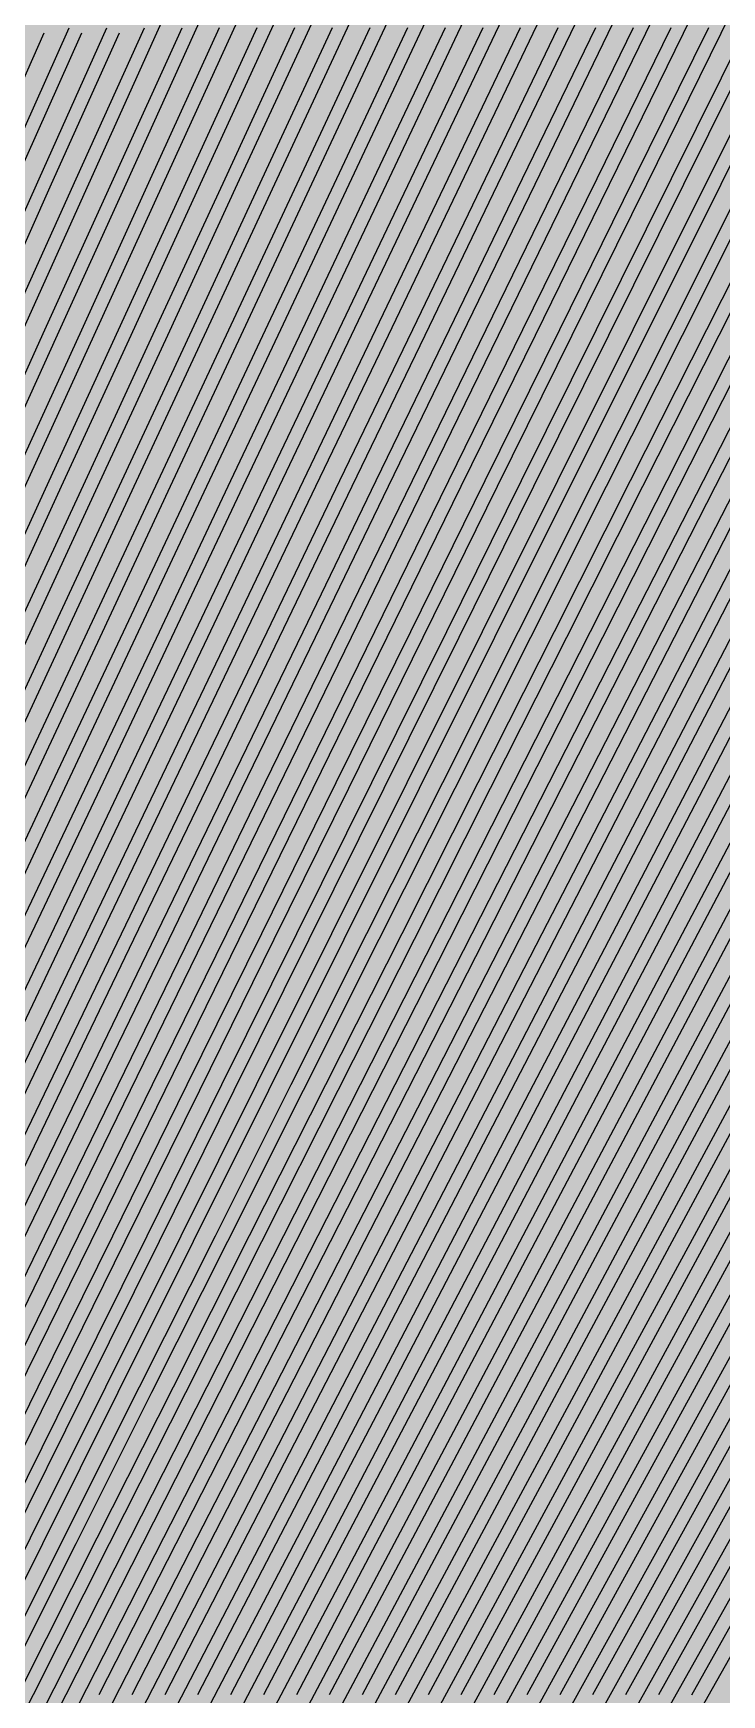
# Model space of a CAD drawing. Header units: metres. Extents: x -7231 to 10969, y -37556 to 1873.
# Drawn here: x 2745 to 2847.5, y -18374.9 to -18127.3 of the extents above; entities that cross this region are included whole.
import ezdxf

# ---------------------------------------------------------------- set-up
doc = ezdxf.new("R2010")
doc.units = ezdxf.units.M
for name, color, linetype in [('Metal1', 4, 'CONTINUOUS'), ('Metal2', 3, 'CONTINUOUS'), ('Polyimide', 7, 'CONTINUOUS')]:
    doc.layers.add(name, color=color, linetype=linetype)

msp = doc.modelspace()

# ---------------------------------------------------------------- hatches: boundary and pattern name
at = {"layer": 'Polyimide'}
msp.add_hatch(color=7, dxfattribs=at).paths.add_polyline_path([(4065.69, -468), (4066.67, -501.99), (4068.51, -535.99), (4071.41, -569.99), (4075.54, -603.99), (4081.04, -637.99), (4088.01, -671.99), (4096.52, -705.98), (4106.62, -739.98), (4118.33, -773.98), (4131.63, -807.98), (4146.49, -841.98), (4162.87, -875.98), (4180.68, -909.97), (4199.83, -943.97), (4220.22, -977.97), (4241.73, -1011.97), (4264.21, -1045.97), (4287.52, -1079.96), (4311.51, -1113.96), (4336.01, -1147.96), (4360.86, -1181.96), (4385.88, -1215.96), (4410.89, -1249.96), (4435.74, -1283.95), (4460.24, -1317.95), (4484.23, -1351.95), (4507.54, -1385.95), (4530.02, -1419.95), (4551.53, -1453.94), (4571.92, -1487.94), (4591.07, -1521.94), (4608.88, -1555.94), (4625.26, -1589.94), (4640.12, -1623.94), (4653.42, -1657.93), (4665.13, -1691.93), (4675.23, -1725.93), (4683.74, -1759.93), (4690.71, -1793.93), (4696.21, -1827.93), (4700.34, -1861.92), (4703.24, -1895.92), (4705.08, -1929.92), (4706.06, -1963.92), (4706.44, -1997.92), (4706.5, -2031.91), (4706.5, -4793.02), (4709.95, -4838.39), (4720.22, -4882.71), (4737.08, -4924.98), (4760.13, -4964.2), (4788.85, -4999.49), (4822.58, -5030.03), (4860.53, -5055.12), (4901.85, -5074.18), (4901.85, -5074.18), (4970.68, -5105.23), (5034.7, -5145.26), (5092.76, -5193.54), (5143.8, -5249.19), (5186.89, -5311.2), (5221.24, -5378.44), (5246.23, -5449.69), (5261.41, -5523.66), (5266.5, -5599), (5261.41, -5674.34), (5246.23, -5748.31), (5221.24, -5819.56), (5186.89, -5886.8), (5143.8, -5948.81), (5092.76, -6004.46), (5034.7, -6052.74), (4970.68, -6092.77), (4901.85, -6123.82), (4860.53, -6142.88), (4822.58, -6167.97), (4788.85, -6198.51), (4760.13, -6233.8), (4737.08, -6273.02), (4720.22, -6315.29), (4709.95, -6359.61), (4706.5, -6404.98), (4706.5, -9221.52), (4709.95, -9266.88), (4720.22, -9311.21), (4737.08, -9353.47), (4760.13, -9392.7), (4788.85, -9427.98), (4822.58, -9458.52), (4860.53, -9483.61), (4901.85, -9502.67), (4970.68, -9533.72), (5034.7, -9573.75), (5092.76, -9622.03), (5143.8, -9677.68), (5186.89, -9739.69), (5221.24, -9806.94), (5246.23, -9878.19), (5261.41, -9952.16), (5266.5, -10027.49), (5261.41, -10102.83), (5246.23, -10176.8), (5221.24, -10248.05), (5186.89, -10315.3), (5143.8, -10377.31), (5092.76, -10432.96), (5034.7, -10481.24), (4970.68, -10521.27), (4901.85, -10552.32), (4860.53, -10571.38), (4822.58, -10596.46), (4788.85, -10627), (4760.13, -10662.29), (4737.08, -10701.52), (4720.22, -10743.78), (4709.95, -10788.1), (4706.5, -10833.47), (4706.5, -13650.01), (4709.95, -13695.38), (4720.22, -13739.7), (4737.08, -13781.96), (4760.13, -13821.19), (4788.85, -13856.48), (4822.58, -13887.02), (4860.53, -13912.11), (4901.85, -13931.17), (4970.68, -13962.22), (5034.7, -14002.25), (5092.76, -14050.53), (5143.8, -14106.18), (5186.89, -14168.19), (5221.24, -14235.43), (5246.23, -14306.68), (5261.41, -14380.65), (5266.5, -14455.99), (5261.41, -14531.33), (5246.23, -14605.29), (5221.24, -14676.55), (5186.89, -14743.79), (5143.8, -14805.8), (5092.76, -14861.45), (5034.7, -14909.73), (4970.68, -14949.76), (4901.85, -14980.81), (4860.53, -14999.87), (4822.58, -15024.96), (4788.85, -15055.5), (4760.13, -15090.79), (4737.08, -15130.01), (4720.22, -15172.27), (4709.95, -15216.6), (4706.5, -15261.97), (4706.5, -15455.99), (4720.95, -15750.04), (4764.14, -16041.26), (4835.68, -16326.84), (4934.86, -16604.04), (5060.74, -16870.18), (5212.09, -17122.7), (5387.47, -17359.17), (5585.18, -17577.31), (5803.32, -17775.02), (6039.79, -17950.4), (6292.31, -18101.75), (6558.45, -18227.63), (6835.65, -18326.81), (7121.23, -18398.34), (7412.45, -18441.54), (7706.5, -18455.99), (9969.01, -18455.99), (10047.42, -18459.84), (10125.08, -18471.36), (10201.23, -18490.44), (10275.15, -18516.89), (10346.12, -18550.45), (10413.46, -18590.81), (10476.52, -18637.58), (10534.69, -18690.3), (10587.41, -18748.47), (10634.18, -18811.53), (10674.54, -18878.87), (10708.11, -18949.84), (10734.56, -19023.76), (10753.63, -19099.92), (10765.15, -19177.58), (10769.01, -19255.99), (10769.01, -20895.8), (10730.24, -20951.41), (10694.6, -21009.08), (10662.21, -21068.63), (10633.17, -21129.89), (10607.55, -21192.66), (10585.45, -21256.74), (10566.93, -21321.96), (10552.05, -21388.09), (10540.84, -21454.95), (10533.35, -21522.33), (10529.6, -21590.02), (10529.6, -21657.81), (10533.35, -21725.5), (10540.84, -21792.87), (10552.05, -21859.73), (10566.93, -21925.87), (10585.45, -21991.08), (10607.55, -22055.17), (10633.17, -22117.94), (10662.21, -22179.19), (10694.6, -22238.74), (10730.24, -22296.41), (10769.01, -22352.03), (10769.01, -32454.24), (10728.74, -32510.49), (10691.72, -32568.92), (10658.05, -32629.35), (10627.85, -32691.58), (10601.2, -32755.42), (10578.21, -32820.67), (10558.93, -32887.1), (10543.44, -32954.52), (10531.77, -33022.71), (10523.97, -33091.44), (10520.07, -33160.51), (10520.07, -33229.69), (10523.97, -33298.75), (10531.77, -33367.49), (10543.44, -33435.67), (10558.93, -33503.09), (10578.21, -33569.53), (10601.2, -33634.77), (10627.85, -33698.61), (10658.05, -33760.85), (10691.72, -33821.28), (10728.74, -33879.71), (10769.01, -33935.96), (10769.01, -36556), (10765.15, -36634.41), (10753.63, -36712.07), (10734.56, -36788.23), (10708.11, -36862.15), (10674.54, -36933.12), (10634.18, -37000.46), (10587.41, -37063.51), (10534.69, -37121.69), (10476.52, -37174.41), (10413.46, -37221.18), (10346.12, -37261.54), (10275.15, -37295.1), (10201.23, -37321.55), (10125.08, -37340.63), (10047.42, -37352.15), (9969.01, -37356), (-6231.01, -37356), (-6309.42, -37352.15), (-6387.08, -37340.63), (-6463.23, -37321.55), (-6537.15, -37295.1), (-6608.12, -37261.54), (-6675.46, -37221.18), (-6738.52, -37174.41), (-6796.69, -37121.69), (-6849.41, -37063.51), (-6896.18, -37000.46), (-6936.54, -36933.12), (-6970.11, -36862.15), (-6996.56, -36788.23), (-7015.63, -36712.07), (-7027.15, -36634.41), (-7031.01, -36556), (-7031.01, -33936), (-6990.74, -33879.75), (-6953.7, -33821.31), (-6920.03, -33760.88), (-6889.82, -33698.64), (-6863.18, -33634.8), (-6840.18, -33569.55), (-6820.9, -33503.11), (-6805.4, -33435.69), (-6793.74, -33367.49), (-6785.94, -33298.75), (-6782.03, -33229.68), (-6782.03, -33160.5), (-6785.94, -33091.43), (-6793.74, -33022.69), (-6805.4, -32954.5), (-6820.9, -32887.07), (-6840.18, -32820.63), (-6863.18, -32755.39), (-6889.82, -32691.54), (-6920.03, -32629.3), (-6953.7, -32568.87), (-6990.74, -32510.43), (-7031.01, -32454.18), (-7031.01, -22364.83), (-6990.74, -22308.58), (-6953.7, -22250.14), (-6920.03, -22189.71), (-6889.82, -22127.47), (-6863.18, -22063.62), (-6840.18, -21998.38), (-6820.9, -21931.94), (-6805.4, -21864.51), (-6793.74, -21796.32), (-6785.94, -21727.58), (-6782.03, -21658.51), (-6782.03, -21589.33), (-6785.94, -21520.26), (-6793.74, -21451.52), (-6805.4, -21383.32), (-6820.9, -21315.9), (-6840.18, -21249.46), (-6863.18, -21184.21), (-6889.82, -21120.37), (-6920.03, -21058.13), (-6953.7, -20997.7), (-6990.74, -20939.26), (-7031.01, -20883.01), (-7031.01, -19255.99), (-7027.15, -19177.58), (-7015.63, -19099.92), (-6996.56, -19023.76), (-6970.11, -18949.84), (-6936.54, -18878.87), (-6896.18, -18811.53), (-6849.41, -18748.47), (-6796.69, -18690.3), (-6738.52, -18637.58), (-6675.46, -18590.81), (-6608.12, -18550.45), (-6537.15, -18516.89), (-6463.23, -18490.44), (-6387.08, -18471.36), (-6309.42, -18459.84), (-6231.01, -18455.99), (-3968.5, -18455.99), (-3674.45, -18441.54), (-3383.23, -18398.34), (-3097.65, -18326.81), (-2820.45, -18227.63), (-2554.31, -18101.75), (-2301.79, -17950.4), (-2065.32, -17775.02), (-1847.18, -17577.31), (-1649.47, -17359.17), (-1474.09, -17122.7), (-1322.74, -16870.18), (-1196.86, -16604.04), (-1097.68, -16326.84), (-1026.14, -16041.26), (-982.95, -15750.04), (-968.5, -15455.99), (-968.5, -15261.97), (-971.95, -15216.6), (-982.22, -15172.27), (-999.08, -15130.01), (-1022.13, -15090.79), (-1050.85, -15055.5), (-1084.58, -15024.96), (-1122.53, -14999.87), (-1163.85, -14980.81), (-1232.68, -14949.76), (-1296.7, -14909.73), (-1354.76, -14861.45), (-1405.8, -14805.8), (-1448.89, -14743.79), (-1483.24, -14676.55), (-1508.23, -14605.29), (-1523.41, -14531.33), (-1528.5, -14455.99), (-1523.41, -14380.65), (-1508.23, -14306.68), (-1483.24, -14235.43), (-1448.89, -14168.19), (-1405.8, -14106.18), (-1354.76, -14050.53), (-1296.7, -14002.25), (-1232.68, -13962.22), (-1163.85, -13931.17), (-1122.53, -13912.11), (-1084.58, -13887.02), (-1050.85, -13856.48), (-1022.13, -13821.19), (-999.08, -13781.96), (-982.22, -13739.7), (-971.95, -13695.38), (-968.5, -13650.01), (-968.5, -12309.64), (-971.95, -12264.27), (-982.22, -12219.94), (-999.08, -12177.68), (-1022.13, -12138.46), (-1050.85, -12103.17), (-1084.58, -12072.63), (-1122.53, -12047.54), (-1163.85, -12028.48), (-1232.68, -11997.43), (-1296.7, -11957.4), (-1354.76, -11909.12), (-1405.8, -11853.47), (-1448.89, -11791.46), (-1483.24, -11724.22), (-1508.23, -11652.96), (-1523.41, -11579), (-1528.5, -11503.66), (-1523.41, -11428.32), (-1508.23, -11354.35), (-1483.24, -11283.1), (-1448.89, -11215.86), (-1405.8, -11153.85), (-1354.76, -11098.2), (-1296.7, -11049.92), (-1232.68, -11009.89), (-1163.85, -10978.84), (-1122.53, -10959.78), (-1084.58, -10934.69), (-1050.85, -10904.15), (-1022.13, -10868.86), (-999.08, -10829.63), (-982.22, -10787.37), (-971.95, -10743.05), (-968.5, -10697.68), (-968.5, -9357.31), (-971.95, -9311.94), (-982.22, -9267.62), (-999.08, -9225.35), (-1022.13, -9186.13), (-1050.85, -9150.84), (-1084.58, -9120.3), (-1122.53, -9095.21), (-1163.85, -9076.15), (-1163.85, -9076.15), (-1232.68, -9045.1), (-1296.7, -9005.07), (-1354.76, -8956.79), (-1405.8, -8901.14), (-1448.89, -8839.13), (-1483.24, -8771.89), (-1508.23, -8700.64), (-1523.41, -8626.67), (-1528.5, -8551.33), (-1523.41, -8475.99), (-1508.23, -8402.02), (-1483.24, -8330.77), (-1448.89, -8263.53), (-1405.8, -8201.52), (-1354.76, -8145.87), (-1296.7, -8097.59), (-1232.68, -8057.56), (-1163.85, -8026.51), (-1163.85, -8026.51), (-1122.53, -8007.45), (-1084.58, -7982.36), (-1050.85, -7951.82), (-1022.13, -7916.53), (-999.08, -7877.31), (-982.22, -7835.04), (-971.95, -7790.72), (-968.5, -7745.35), (-968.5, -6404.98), (-971.95, -6359.61), (-982.22, -6315.29), (-999.08, -6273.02), (-1022.13, -6233.8), (-1050.85, -6198.51), (-1084.58, -6167.97), (-1122.53, -6142.88), (-1163.85, -6123.82), (-1163.85, -6123.82), (-1232.68, -6092.77), (-1296.7, -6052.74), (-1354.76, -6004.46), (-1405.8, -5948.81), (-1448.89, -5886.8), (-1483.24, -5819.56), (-1508.23, -5748.31), (-1523.41, -5674.34), (-1528.5, -5599), (-1523.41, -5523.66), (-1508.23, -5449.69), (-1483.24, -5378.44), (-1448.89, -5311.2), (-1405.8, -5249.19), (-1354.76, -5193.54), (-1296.7, -5145.26), (-1232.68, -5105.23), (-1163.85, -5074.18), (-1163.85, -5074.18), (-1122.53, -5055.12), (-1084.58, -5030.03), (-1050.85, -4999.49), (-1022.13, -4964.2), (-999.08, -4924.98), (-982.22, -4882.71), (-971.95, -4838.39), (-968.5, -4793.02), (-968.5, -2031.91), (-968.44, -1997.92), (-968.06, -1963.92), (-967.05, -1929.92), (-965.18, -1895.92), (-962.22, -1861.92), (-958.01, -1827.93), (-952.41, -1793.93), (-945.31, -1759.93), (-936.64, -1725.93), (-926.35, -1691.93), (-914.43, -1657.93), (-900.88, -1623.94), (-885.74, -1589.94), (-869.05, -1555.94), (-850.91, -1521.94), (-831.4, -1487.94), (-810.63, -1453.94), (-788.72, -1419.95), (-765.82, -1385.95), (-742.07, -1351.95), (-717.63, -1317.95), (-692.67, -1283.95), (-667.36, -1249.96), (-641.88, -1215.96), (-616.39, -1181.96), (-591.08, -1147.96), (-566.12, -1113.96), (-541.68, -1079.96), (-517.93, -1045.97), (-495.03, -1011.97), (-473.12, -977.97), (-452.35, -943.97), (-432.84, -909.97), (-414.7, -875.98), (-398.01, -841.98), (-382.87, -807.98), (-369.32, -773.98), (-357.4, -739.98), (-347.11, -705.98), (-338.44, -671.99), (-331.34, -637.99), (-325.74, -603.99), (-321.53, -569.99), (-318.57, -535.99), (-316.7, -501.99), (-315.69, -468), (-315.31, -434), (-315.25, -400), (-315.25, 401), (-315.25, 451), (-315.25, 1644), (-270.25, 1644), (-270.03, 1637.13), (-269.35, 1630.29), (-268.23, 1623.52), (-266.67, 1616.82), (-264.68, 1610.25), (-262.26, 1603.82), (-259.42, 1597.56), (-256.18, 1591.5), (-252.55, 1585.67), (-248.55, 1580.08), (-244.19, 1574.77), (-239.5, 1569.75), (-234.48, 1565.06), (-229.17, 1560.7), (-223.58, 1556.7), (-217.75, 1553.07), (-211.69, 1549.83), (-205.43, 1546.99), (-199, 1544.57), (-192.43, 1542.58), (-185.73, 1541.02), (-178.96, 1539.9), (-172.12, 1539.22), (-165.25, 1539), (-158.38, 1539.22), (-151.54, 1539.9), (-144.77, 1541.02), (-138.07, 1542.58), (-131.5, 1544.57), (-125.07, 1546.99), (-118.81, 1549.83), (-112.75, 1553.07), (-106.92, 1556.7), (-101.33, 1560.7), (-96.02, 1565.06), (-91, 1569.75), (-86.31, 1574.77), (-81.95, 1580.08), (-77.95, 1585.67), (-74.32, 1591.5), (-71.08, 1597.56), (-68.24, 1603.82), (-65.82, 1610.25), (-63.83, 1616.82), (-62.27, 1623.52), (-61.15, 1630.29), (-60.47, 1637.13), (-60.25, 1644), (1853, 1644), (1853, 1573), (3815.25, 1573), (3815.46, 1579.54), (3816.11, 1586.05), (3817.17, 1592.51), (3818.66, 1598.88), (3820.56, 1605.14), (3822.86, 1611.27), (3825.56, 1617.23), (3828.65, 1623), (3832.1, 1628.56), (3835.91, 1633.88), (3840.07, 1638.93), (3844.54, 1643.71), (3849.32, 1648.18), (3854.37, 1652.34), (3859.69, 1656.15), (3865.25, 1659.6), (3871.02, 1662.69), (3876.98, 1665.39), (3883.11, 1667.69), (3889.37, 1669.59), (3895.74, 1671.08), (3902.2, 1672.14), (3908.71, 1672.79), (3915.25, 1673), (3921.79, 1672.79), (3928.3, 1672.14), (3934.76, 1671.08), (3941.13, 1669.59), (3947.39, 1667.69), (3953.52, 1665.39), (3959.48, 1662.69), (3965.25, 1659.6), (3970.81, 1656.15), (3976.13, 1652.34), (3981.18, 1648.18), (3985.96, 1643.71), (3990.43, 1638.93), (3994.59, 1633.88), (3998.4, 1628.56), (4001.85, 1623), (4004.94, 1617.23), (4007.64, 1611.27), (4009.94, 1605.14), (4011.84, 1598.88), (4013.33, 1592.51), (4014.39, 1586.05), (4015.04, 1579.54), (4015.25, 1573), (4065.25, 1573), (4065.25, 451), (4065.25, 401), (4065.25, -400), (4065.31, -434), (4065.69, -468)])

# ---------------------------------------------------------------- linework, layer by layer
at = {"layer": 'Metal1'}
for points in [[(2779.16, -18104.84), (2768.96, -18127.34), (2758.76, -18149.84), (2748.55, -18172.34), (2738.35, -18194.84), (2728.15, -18217.35), (2717.95, -18239.85), (2707.75, -18262.35), (2697.54, -18284.85), (2687.34, -18307.35), (2677.14, -18329.85), (2666.94, -18352.35), (2656.73, -18374.85), (2646.53, -18397.35), (2636.33, -18419.85), (2626.13, -18442.35), (2615.92, -18464.85), (2605.72, -18487.35), (2595.52, -18509.85), (2585.32, -18532.35), (2575.12, -18554.86), (2564.91, -18577.36), (2554.71, -18599.86), (2544.51, -18622.36)], [(2790.49, -18104.85), (2780.16, -18127.35), (2769.83, -18149.85), (2759.5, -18172.35), (2749.17, -18194.85), (2738.84, -18217.35), (2728.51, -18239.85), (2718.18, -18262.35), (2707.85, -18284.85), (2697.53, -18307.35), (2687.2, -18329.85), (2676.87, -18352.35), (2666.54, -18374.85), (2656.21, -18397.36)], [(2801.82, -18104.85), (2791.36, -18127.35), (2780.91, -18149.85), (2770.45, -18172.35), (2759.99, -18194.85), (2749.54, -18217.35), (2739.08, -18239.85), (2728.62, -18262.36), (2718.17, -18284.86), (2707.71, -18307.36), (2697.25, -18329.86), (2686.8, -18352.36), (2676.34, -18374.86), (2665.88, -18397.36)], [(2813.15, -18104.85), (2802.56, -18127.36), (2791.98, -18149.86), (2781.4, -18172.36), (2770.81, -18194.86), (2760.23, -18217.36), (2749.64, -18239.86), (2739.06, -18262.36), (2728.48, -18284.86), (2717.89, -18307.36), (2707.31, -18329.86), (2696.73, -18352.36), (2686.14, -18374.86), (2675.56, -18397.36)], [(2824.48, -18104.86), (2813.76, -18127.36), (2803.05, -18149.86), (2792.34, -18172.36), (2781.63, -18194.86), (2770.92, -18217.36), (2760.21, -18239.86), (2749.5, -18262.36), (2738.79, -18284.86), (2728.08, -18307.36), (2717.37, -18329.87), (2706.66, -18352.37), (2695.94, -18374.87), (2685.23, -18397.37)], [(2835.8, -18104.86), (2824.97, -18127.36), (2814.13, -18149.86), (2803.29, -18172.36), (2792.45, -18194.87), (2781.61, -18217.37), (2770.78, -18239.87), (2759.94, -18262.37), (2749.1, -18284.87), (2738.26, -18307.37), (2727.42, -18329.87), (2716.59, -18352.37), (2705.75, -18374.87), (2694.91, -18397.37)], [(2847.13, -18104.87), (2836.17, -18127.37), (2825.2, -18149.87), (2814.24, -18172.37), (2803.27, -18194.87), (2792.31, -18217.37), (2781.34, -18239.87), (2770.38, -18262.37), (2759.41, -18284.87), (2748.45, -18307.37), (2737.48, -18329.87), (2726.52, -18352.37), (2715.55, -18374.88), (2704.59, -18397.38)], [(2858.46, -18104.87), (2847.37, -18127.37), (2836.28, -18149.87), (2825.18, -18172.37), (2814.09, -18194.87), (2803, -18217.37), (2791.91, -18239.88), (2780.81, -18262.38), (2769.72, -18284.88), (2758.63, -18307.38), (2747.54, -18329.88), (2736.45, -18352.38), (2725.35, -18374.88), (2714.26, -18397.38)], [(2869.79, -18104.88), (2858.57, -18127.38), (2847.35, -18149.88), (2836.13, -18172.38), (2824.91, -18194.88), (2813.69, -18217.38), (2802.47, -18239.88), (2791.25, -18262.38), (2780.03, -18284.88), (2768.81, -18307.38), (2757.59, -18329.88), (2746.37, -18352.38), (2735.16, -18374.88), (2723.94, -18397.38)], [(2881.12, -18104.88), (2869.77, -18127.38), (2858.42, -18149.88), (2847.08, -18172.38), (2835.73, -18194.88), (2824.38, -18217.38), (2813.04, -18239.88), (2801.69, -18262.38), (2790.34, -18284.88), (2779, -18307.39), (2767.65, -18329.89), (2756.3, -18352.39), (2744.96, -18374.89), (2733.61, -18397.39)], [(2892.44, -18104.88), (2880.97, -18127.38), (2869.5, -18149.88), (2858.02, -18172.39), (2846.55, -18194.89), (2835.08, -18217.39), (2823.6, -18239.89), (2812.13, -18262.39), (2800.66, -18284.89), (2789.18, -18307.39), (2777.71, -18329.89), (2766.23, -18352.39), (2754.76, -18374.89)], [(2903.77, -18104.89), (2892.17, -18127.39), (2880.57, -18149.89), (2868.97, -18172.39), (2857.37, -18194.89), (2845.77, -18217.39), (2834.17, -18239.89), (2822.57, -18262.39), (2810.97, -18284.89), (2799.37, -18307.39), (2787.76, -18329.89), (2776.16, -18352.39), (2764.56, -18374.9)], [(2915.1, -18104.89), (2903.37, -18127.39), (2891.64, -18149.89), (2879.92, -18172.39), (2868.19, -18194.89), (2856.46, -18217.39), (2844.73, -18239.9), (2833.01, -18262.4), (2821.28, -18284.9), (2809.55, -18307.4), (2797.82, -18329.9), (2786.09, -18352.4), (2774.37, -18374.9)], [(2926.43, -18104.9), (2914.57, -18127.4), (2902.72, -18149.9), (2890.86, -18172.4), (2879.01, -18194.9), (2867.15, -18217.4), (2855.3, -18239.9), (2843.44, -18262.4), (2831.59, -18284.9), (2819.73, -18307.4), (2807.88, -18329.9), (2796.02, -18352.4), (2784.17, -18374.9)], [(2937.76, -18104.9), (2925.77, -18127.4), (2913.79, -18149.9), (2901.81, -18172.4), (2889.83, -18194.9), (2877.85, -18217.4), (2865.86, -18239.9), (2853.88, -18262.4), (2841.9, -18284.9), (2829.92, -18307.41), (2817.94, -18329.91), (2805.95, -18352.41), (2793.97, -18374.91)], [(2949.09, -18104.9), (2936.98, -18127.4), (2924.87, -18149.9), (2912.76, -18172.4), (2900.65, -18194.91), (2888.54, -18217.41), (2876.43, -18239.91), (2864.32, -18262.41), (2852.21, -18284.91), (2840.1, -18307.41), (2827.99, -18329.91), (2815.88, -18352.41), (2803.77, -18374.91)], [(2960.41, -18104.91), (2948.18, -18127.41), (2935.94, -18149.91), (2923.7, -18172.41), (2911.47, -18194.91), (2899.23, -18217.41), (2886.99, -18239.91), (2874.76, -18262.41), (2862.52, -18284.91), (2850.29, -18307.41), (2838.05, -18329.91), (2825.81, -18352.41), (2813.58, -18374.91)], [(2971.74, -18104.91), (2959.38, -18127.41), (2947.01, -18149.91), (2934.65, -18172.41), (2922.29, -18194.91), (2909.92, -18217.41), (2897.56, -18239.91), (2885.2, -18262.42), (2872.83, -18284.92), (2860.47, -18307.42), (2848.11, -18329.92), (2835.74, -18352.42), (2823.38, -18374.92)], [(2983.07, -18104.91), (2970.58, -18127.42), (2958.09, -18149.92), (2945.6, -18172.42), (2933.11, -18194.92), (2920.62, -18217.42), (2908.13, -18239.92), (2895.63, -18262.42), (2883.14, -18284.92), (2870.65, -18307.42), (2858.16, -18329.92), (2845.67, -18352.42), (2833.18, -18374.92)], [(2994.4, -18104.92), (2981.78, -18127.42), (2969.16, -18149.92), (2956.54, -18172.42), (2943.93, -18194.92), (2931.31, -18217.42), (2918.69, -18239.92), (2906.07, -18262.42), (2893.46, -18284.92), (2880.84, -18307.42), (2868.22, -18329.92), (2855.6, -18352.43), (2842.98, -18374.93)], [(2540.77, -18644.03), (2551.1, -18621.53), (2561.42, -18599.03), (2571.75, -18576.53), (2582.08, -18554.03), (2592.41, -18531.52), (2602.74, -18509.02), (2613.07, -18486.52), (2623.4, -18464.02), (2633.73, -18441.52), (2644.06, -18419.02), (2654.39, -18396.52), (2664.72, -18374.02), (2675.05, -18351.52), (2685.38, -18329.02), (2695.71, -18306.52), (2706.04, -18284.02), (2716.37, -18261.52), (2726.7, -18239.02), (2737.03, -18216.52), (2747.35, -18194.01), (2757.68, -18171.51), (2768.01, -18149.01), (2778.34, -18126.51)], [(2542.69, -18621.53), (2552.89, -18599.03), (2563.09, -18576.53), (2573.29, -18554.03), (2583.5, -18531.53), (2593.7, -18509.03), (2603.9, -18486.53), (2614.1, -18464.03), (2624.31, -18441.53), (2634.51, -18419.03), (2644.71, -18396.52), (2654.91, -18374.02), (2665.11, -18351.52), (2675.32, -18329.02), (2685.52, -18306.52), (2695.72, -18284.02), (2705.92, -18261.52), (2716.13, -18239.02), (2726.33, -18216.52), (2736.53, -18194.02), (2746.73, -18171.52), (2756.94, -18149.02), (2767.14, -18126.52)], [(2544.35, -18599.04), (2554.43, -18576.53), (2564.5, -18554.03), (2574.58, -18531.53), (2584.65, -18509.03), (2594.73, -18486.53), (2604.81, -18464.03), (2614.88, -18441.53), (2624.96, -18419.03), (2635.03, -18396.53), (2645.11, -18374.03), (2655.18, -18351.53), (2665.26, -18329.03), (2675.33, -18306.53), (2685.41, -18284.03), (2695.48, -18261.53), (2705.56, -18239.02), (2715.63, -18216.52), (2725.71, -18194.02), (2735.78, -18171.52), (2745.86, -18149.02), (2755.93, -18126.52)], [(2757.76, -18127.34), (2747.68, -18149.84), (2737.61, -18172.34), (2727.53, -18194.84), (2717.46, -18217.34), (2707.38, -18239.84), (2697.31, -18262.34), (2687.23, -18284.84), (2677.16, -18307.34), (2667.08, -18329.84), (2657.01, -18352.35), (2646.93, -18374.85), (2636.86, -18397.35), (2626.78, -18419.85), (2616.71, -18442.35), (2606.63, -18464.85), (2596.56, -18487.35), (2586.48, -18509.85), (2576.4, -18532.35), (2566.33, -18554.85), (2556.25, -18577.35), (2546.18, -18599.85)], [(2746.56, -18127.33), (2736.61, -18149.83), (2726.66, -18172.34), (2716.71, -18194.84), (2706.77, -18217.34), (2696.82, -18239.84), (2686.87, -18262.34), (2676.92, -18284.84), (2666.97, -18307.34), (2657.02, -18329.84), (2647.08, -18352.34), (2637.13, -18374.84), (2627.18, -18397.34), (2617.23, -18419.84), (2607.28, -18442.34), (2597.34, -18464.84), (2587.39, -18487.34), (2577.44, -18509.85), (2567.49, -18532.35), (2557.54, -18554.85), (2547.6, -18577.35)], [(2664.07, -18396.52), (2674.53, -18374.02), (2684.98, -18351.52), (2695.44, -18329.01), (2705.9, -18306.51), (2716.35, -18284.01), (2726.81, -18261.51), (2737.27, -18239.01), (2747.72, -18216.51), (2758.18, -18194.01), (2768.64, -18171.51), (2779.09, -18149.01), (2789.55, -18126.51)], [(2673.75, -18396.51), (2684.33, -18374.01), (2694.92, -18351.51), (2705.5, -18329.01), (2716.08, -18306.51), (2726.67, -18284.01), (2737.25, -18261.51), (2747.83, -18239.01), (2758.42, -18216.51), (2769, -18194.01), (2779.59, -18171.51), (2790.17, -18149), (2800.75, -18126.5)], [(2683.43, -18396.51), (2694.14, -18374.01), (2704.85, -18351.51), (2715.56, -18329.01), (2726.27, -18306.51), (2736.98, -18284), (2747.69, -18261.5), (2758.4, -18239), (2769.11, -18216.5), (2779.83, -18194), (2790.54, -18171.5), (2801.25, -18149), (2811.96, -18126.5)], [(2693.11, -18396.5), (2703.95, -18374), (2714.78, -18351.5), (2725.62, -18329), (2736.46, -18306.5), (2747.3, -18284), (2758.14, -18261.5), (2768.97, -18239), (2779.81, -18216.5), (2790.65, -18194), (2801.49, -18171.5), (2812.33, -18149), (2823.16, -18126.5)], [(2702.79, -18396.5), (2713.75, -18374), (2724.72, -18351.5), (2735.68, -18329), (2746.65, -18306.5), (2757.61, -18284), (2768.58, -18261.5), (2779.54, -18238.99), (2790.51, -18216.49), (2801.47, -18193.99), (2812.44, -18171.49), (2823.4, -18148.99), (2834.37, -18126.49)], [(2712.47, -18396.5), (2723.56, -18373.99), (2734.65, -18351.49), (2745.74, -18328.99), (2756.84, -18306.49), (2767.93, -18283.99), (2779.02, -18261.49), (2790.11, -18238.99), (2801.2, -18216.49), (2812.3, -18193.99), (2823.39, -18171.49), (2834.48, -18148.99), (2845.57, -18126.49)], [(2722.15, -18396.49), (2733.37, -18373.99), (2744.58, -18351.49), (2755.8, -18328.99), (2767.02, -18306.49), (2778.24, -18283.99), (2789.46, -18261.49), (2800.68, -18238.99), (2811.9, -18216.49), (2823.12, -18193.99), (2834.34, -18171.48), (2845.56, -18148.98), (2856.78, -18126.48)], [(2731.83, -18396.49), (2743.17, -18373.99), (2754.52, -18351.49), (2765.87, -18328.99), (2777.21, -18306.48), (2788.56, -18283.98), (2799.9, -18261.48), (2811.25, -18238.98), (2822.6, -18216.48), (2833.94, -18193.98), (2845.29, -18171.48), (2856.64, -18148.98), (2867.98, -18126.48)], [(2741.51, -18396.48), (2752.98, -18373.98), (2764.45, -18351.48), (2775.93, -18328.98), (2787.4, -18306.48), (2798.87, -18283.98), (2810.35, -18261.48), (2821.82, -18238.98), (2833.29, -18216.48), (2844.77, -18193.98), (2856.24, -18171.48), (2867.72, -18148.98), (2879.19, -18126.48)], [(2751.18, -18396.48), (2762.79, -18373.98), (2774.39, -18351.48), (2785.99, -18328.98), (2797.59, -18306.48), (2809.19, -18283.98), (2820.79, -18261.48), (2832.39, -18238.97), (2843.99, -18216.47), (2855.59, -18193.97), (2867.19, -18171.47), (2878.79, -18148.97), (2890.39, -18126.47)], [(2760.86, -18396.48), (2772.59, -18373.97), (2784.32, -18351.47), (2796.05, -18328.97), (2807.78, -18306.47), (2819.5, -18283.97), (2831.23, -18261.47), (2842.96, -18238.97), (2854.69, -18216.47), (2866.42, -18193.97), (2878.14, -18171.47), (2889.87, -18148.97), (2901.6, -18126.47)], [(2770.54, -18396.47), (2782.4, -18373.97), (2794.25, -18351.47), (2806.11, -18328.97), (2817.96, -18306.47), (2829.82, -18283.97), (2841.67, -18261.47), (2853.53, -18238.97), (2865.38, -18216.47), (2877.24, -18193.97), (2889.09, -18171.46), (2900.95, -18148.96), (2912.8, -18126.46)], [(2780.22, -18396.47), (2792.21, -18373.97), (2804.19, -18351.47), (2816.17, -18328.97), (2828.15, -18306.47), (2840.13, -18283.96), (2852.12, -18261.46), (2864.1, -18238.96), (2876.08, -18216.46), (2888.06, -18193.96), (2900.05, -18171.46), (2912.03, -18148.96), (2924.01, -18126.46)], [(2789.9, -18396.46), (2802.01, -18373.96), (2814.12, -18351.46), (2826.23, -18328.96), (2838.34, -18306.46), (2850.45, -18283.96), (2862.56, -18261.46), (2874.67, -18238.96), (2886.78, -18216.46), (2898.89, -18193.96), (2911, -18171.46), (2923.11, -18148.96), (2935.21, -18126.46)], [(2799.58, -18396.46), (2811.82, -18373.96), (2824.06, -18351.46), (2836.29, -18328.96), (2848.53, -18306.46), (2860.76, -18283.96), (2873, -18261.46), (2885.24, -18238.96), (2897.47, -18216.45), (2909.71, -18193.95), (2921.95, -18171.45), (2934.18, -18148.95), (2946.42, -18126.45)], [(2809.26, -18396.46), (2821.63, -18373.96), (2833.99, -18351.45), (2846.35, -18328.95), (2858.72, -18306.45), (2871.08, -18283.95), (2883.44, -18261.45), (2895.81, -18238.95), (2908.17, -18216.45), (2920.53, -18193.95), (2932.9, -18171.45), (2945.26, -18148.95), (2957.63, -18126.45)], [(2818.94, -18396.45), (2831.43, -18373.95), (2843.92, -18351.45), (2856.41, -18328.95), (2868.9, -18306.45), (2881.4, -18283.95), (2893.89, -18261.45), (2906.38, -18238.95), (2918.87, -18216.45), (2931.36, -18193.95), (2943.85, -18171.45), (2956.34, -18148.94), (2968.83, -18126.44)], [(2828.62, -18396.45), (2841.24, -18373.95), (2853.86, -18351.45), (2866.48, -18328.95), (2879.09, -18306.45), (2891.71, -18283.95), (2904.33, -18261.44), (2916.95, -18238.94), (2929.56, -18216.44), (2942.18, -18193.94), (2954.8, -18171.44), (2967.42, -18148.94), (2980.04, -18126.44)]]:
    msp.add_lwpolyline(points, dxfattribs=at)
at = {"layer": 'Metal2'}
for points in [[(2773.5, -18104.84), (2763.36, -18127.34), (2753.22, -18149.84), (2743.08, -18172.34), (2732.94, -18194.84), (2722.8, -18217.34), (2712.67, -18239.84), (2702.53, -18262.34), (2692.39, -18284.85), (2682.25, -18307.35), (2672.11, -18329.85), (2661.97, -18352.35), (2651.83, -18374.85), (2641.69, -18397.35), (2631.56, -18419.85), (2621.42, -18442.35), (2611.28, -18464.85), (2601.14, -18487.35), (2591, -18509.85), (2580.86, -18532.35), (2570.72, -18554.85), (2560.58, -18577.35), (2550.45, -18599.85), (2540.31, -18622.36)], [(2784.83, -18104.84), (2774.56, -18127.34), (2764.29, -18149.85), (2754.03, -18172.35), (2743.76, -18194.85), (2733.5, -18217.35), (2723.23, -18239.85), (2712.96, -18262.35), (2702.7, -18284.85), (2692.43, -18307.35), (2682.17, -18329.85), (2671.9, -18352.35), (2661.64, -18374.85), (2651.37, -18397.35), (2641.1, -18419.85), (2630.84, -18442.35), (2620.57, -18464.85), (2610.31, -18487.36), (2600.04, -18509.86), (2589.77, -18532.36), (2579.51, -18554.86), (2569.24, -18577.36), (2558.98, -18599.86), (2548.71, -18622.36)], [(2796.15, -18104.85), (2785.76, -18127.35), (2775.37, -18149.85), (2764.98, -18172.35), (2754.58, -18194.85), (2744.19, -18217.35), (2733.8, -18239.85), (2723.4, -18262.35), (2713.01, -18284.85), (2702.62, -18307.35), (2692.22, -18329.86), (2681.83, -18352.36), (2671.44, -18374.86), (2661.05, -18397.36)], [(2807.48, -18104.85), (2796.96, -18127.35), (2786.44, -18149.85), (2775.92, -18172.35), (2765.4, -18194.86), (2754.88, -18217.36), (2744.36, -18239.86), (2733.84, -18262.36), (2723.32, -18284.86), (2712.8, -18307.36), (2702.28, -18329.86), (2691.76, -18352.36), (2681.24, -18374.86), (2670.72, -18397.36)], [(2818.81, -18104.86), (2808.16, -18127.36), (2797.52, -18149.86), (2786.87, -18172.36), (2776.22, -18194.86), (2765.57, -18217.36), (2754.93, -18239.86), (2744.28, -18262.36), (2733.63, -18284.86), (2722.99, -18307.36), (2712.34, -18329.86), (2701.69, -18352.36), (2691.04, -18374.86), (2680.4, -18397.37)], [(2830.14, -18104.86), (2819.36, -18127.36), (2808.59, -18149.86), (2797.82, -18172.36), (2787.04, -18194.86), (2776.27, -18217.36), (2765.49, -18239.86), (2754.72, -18262.37), (2743.94, -18284.87), (2733.17, -18307.37), (2722.4, -18329.87), (2711.62, -18352.37), (2700.85, -18374.87), (2690.07, -18397.37)], [(2841.47, -18104.87), (2830.57, -18127.37), (2819.66, -18149.87), (2808.76, -18172.37), (2797.86, -18194.87), (2786.96, -18217.37), (2776.06, -18239.87), (2765.16, -18262.37), (2754.26, -18284.87), (2743.35, -18307.37), (2732.45, -18329.87), (2721.55, -18352.37), (2710.65, -18374.87), (2699.75, -18397.37)], [(2852.8, -18104.87), (2841.77, -18127.37), (2830.74, -18149.87), (2819.71, -18172.37), (2808.68, -18194.87), (2797.65, -18217.37), (2786.62, -18239.87), (2775.59, -18262.37), (2764.57, -18284.87), (2753.54, -18307.38), (2742.51, -18329.88), (2731.48, -18352.38), (2720.45, -18374.88), (2709.42, -18397.38)], [(2864.12, -18104.87), (2852.97, -18127.37), (2841.81, -18149.87), (2830.66, -18172.38), (2819.5, -18194.88), (2808.34, -18217.38), (2797.19, -18239.88), (2786.03, -18262.38), (2774.88, -18284.88), (2763.72, -18307.38), (2752.57, -18329.88), (2741.41, -18352.38), (2730.25, -18374.88), (2719.1, -18397.38)], [(2875.45, -18104.88), (2864.17, -18127.38), (2852.89, -18149.88), (2841.6, -18172.38), (2830.32, -18194.88), (2819.04, -18217.38), (2807.75, -18239.88), (2796.47, -18262.38), (2785.19, -18284.88), (2773.91, -18307.38), (2762.62, -18329.88), (2751.34, -18352.38), (2740.06, -18374.89), (2728.77, -18397.39)], [(2886.78, -18104.88), (2875.37, -18127.38), (2863.96, -18149.88), (2852.55, -18172.38), (2841.14, -18194.88), (2829.73, -18217.38), (2818.32, -18239.89), (2806.91, -18262.39), (2795.5, -18284.89), (2784.09, -18307.39), (2772.68, -18329.89), (2761.27, -18352.39), (2749.86, -18374.89), (2738.45, -18397.39)], [(2898.11, -18104.89), (2886.57, -18127.39), (2875.03, -18149.89), (2863.5, -18172.39), (2851.96, -18194.89), (2840.42, -18217.39), (2828.89, -18239.89), (2817.35, -18262.39), (2805.81, -18284.89), (2794.27, -18307.39), (2782.74, -18329.89), (2771.2, -18352.39), (2759.66, -18374.89)], [(2909.44, -18104.89), (2897.77, -18127.39), (2886.11, -18149.89), (2874.44, -18172.39), (2862.78, -18194.89), (2851.11, -18217.39), (2839.45, -18239.89), (2827.79, -18262.39), (2816.12, -18284.89), (2804.46, -18307.4), (2792.79, -18329.9), (2781.13, -18352.4), (2769.46, -18374.9)], [(2920.76, -18104.89), (2908.97, -18127.39), (2897.18, -18149.89), (2885.39, -18172.4), (2873.6, -18194.9), (2861.81, -18217.4), (2850.02, -18239.9), (2838.22, -18262.4), (2826.43, -18284.9), (2814.64, -18307.4), (2802.85, -18329.9), (2791.06, -18352.4), (2779.27, -18374.9)], [(2932.09, -18104.9), (2920.17, -18127.4), (2908.26, -18149.9), (2896.34, -18172.4), (2884.42, -18194.9), (2872.5, -18217.4), (2860.58, -18239.9), (2848.66, -18262.4), (2836.74, -18284.9), (2824.83, -18307.4), (2812.91, -18329.9), (2800.99, -18352.4), (2789.07, -18374.91)], [(2943.42, -18104.9), (2931.38, -18127.4), (2919.33, -18149.9), (2907.28, -18172.4), (2895.24, -18194.9), (2883.19, -18217.4), (2871.15, -18239.91), (2859.1, -18262.41), (2847.06, -18284.91), (2835.01, -18307.41), (2822.96, -18329.91), (2810.92, -18352.41), (2798.87, -18374.91)], [(2954.75, -18104.9), (2942.58, -18127.41), (2930.4, -18149.91), (2918.23, -18172.41), (2906.06, -18194.91), (2893.89, -18217.41), (2881.71, -18239.91), (2869.54, -18262.41), (2857.37, -18284.91), (2845.19, -18307.41), (2833.02, -18329.91), (2820.85, -18352.41), (2808.67, -18374.91)], [(2966.08, -18104.91), (2953.78, -18127.41), (2941.48, -18149.91), (2929.18, -18172.41), (2916.88, -18194.91), (2904.58, -18217.41), (2892.28, -18239.91), (2879.98, -18262.41), (2867.68, -18284.91), (2855.38, -18307.41), (2843.08, -18329.92), (2830.78, -18352.42), (2818.48, -18374.92)], [(2977.41, -18104.91), (2964.98, -18127.41), (2952.55, -18149.91), (2940.12, -18172.41), (2927.7, -18194.92), (2915.27, -18217.42), (2902.84, -18239.92), (2890.42, -18262.42), (2877.99, -18284.92), (2865.56, -18307.42), (2853.13, -18329.92), (2840.71, -18352.42), (2828.28, -18374.92)], [(2988.73, -18104.92), (2976.18, -18127.42), (2963.63, -18149.92), (2951.07, -18172.42), (2938.52, -18194.92), (2925.96, -18217.42), (2913.41, -18239.92), (2900.85, -18262.42), (2888.3, -18284.92), (2875.75, -18307.42), (2863.19, -18329.92), (2850.64, -18352.42), (2838.08, -18374.92)], [(2540.09, -18599.04), (2550.1, -18576.54), (2560.11, -18554.04), (2570.12, -18531.54), (2580.13, -18509.03), (2590.14, -18486.53), (2600.16, -18464.03), (2610.17, -18441.53), (2620.18, -18419.03), (2630.19, -18396.53), (2640.2, -18374.03), (2650.21, -18351.53), (2660.23, -18329.03), (2670.24, -18306.53), (2680.25, -18284.03), (2690.26, -18261.53), (2700.27, -18239.03), (2710.28, -18216.53), (2720.3, -18194.03), (2730.31, -18171.52), (2740.32, -18149.02), (2750.33, -18126.52)], [(2752.16, -18127.34), (2742.15, -18149.84), (2732.13, -18172.34), (2722.12, -18194.84), (2712.11, -18217.34), (2702.1, -18239.84), (2692.09, -18262.34), (2682.08, -18284.84), (2672.06, -18307.34), (2662.05, -18329.84), (2652.04, -18352.34), (2642.03, -18374.84), (2632.02, -18397.34), (2622.01, -18419.85), (2612, -18442.35), (2601.98, -18464.85), (2591.97, -18487.35), (2581.96, -18509.85), (2571.95, -18532.35), (2561.94, -18554.85), (2551.93, -18577.35), (2541.91, -18599.85)], [(2544.91, -18644.03), (2555.3, -18621.53), (2565.69, -18599.02), (2576.09, -18576.52), (2586.48, -18554.02), (2596.87, -18531.52), (2607.26, -18509.02), (2617.66, -18486.52), (2628.05, -18464.02), (2638.44, -18441.52), (2648.84, -18419.02), (2659.23, -18396.52), (2669.62, -18374.02), (2680.02, -18351.52), (2690.41, -18329.02), (2700.8, -18306.52), (2711.19, -18284.02), (2721.59, -18261.51), (2731.98, -18239.01), (2742.37, -18216.51), (2752.77, -18194.01), (2763.16, -18171.51), (2773.55, -18149.01), (2783.95, -18126.51)], [(2546.89, -18621.53), (2557.16, -18599.03), (2567.42, -18576.53), (2577.69, -18554.03), (2587.95, -18531.53), (2598.22, -18509.03), (2608.49, -18486.53), (2618.75, -18464.02), (2629.02, -18441.52), (2639.28, -18419.02), (2649.55, -18396.52), (2659.82, -18374.02), (2670.08, -18351.52), (2680.35, -18329.02), (2690.61, -18306.52), (2700.88, -18284.02), (2711.15, -18261.52), (2721.41, -18239.02), (2731.68, -18216.52), (2741.94, -18194.02), (2752.21, -18171.52), (2762.47, -18149.02), (2772.74, -18126.51)], [(2548.62, -18599.03), (2558.76, -18576.53), (2568.9, -18554.03), (2579.04, -18531.53), (2589.18, -18509.03), (2599.32, -18486.53), (2609.45, -18464.03), (2619.59, -18441.53), (2629.73, -18419.03), (2639.87, -18396.53), (2650.01, -18374.03), (2660.15, -18351.53), (2670.29, -18329.02), (2680.43, -18306.52), (2690.56, -18284.02), (2700.7, -18261.52), (2710.84, -18239.02), (2720.98, -18216.52), (2731.12, -18194.02), (2741.26, -18171.52), (2751.4, -18149.02), (2761.54, -18126.52)], [(2668.91, -18396.51), (2679.43, -18374.01), (2689.95, -18351.51), (2700.47, -18329.01), (2710.99, -18306.51), (2721.51, -18284.01), (2732.03, -18261.51), (2742.55, -18239.01), (2753.07, -18216.51), (2763.59, -18194.01), (2774.11, -18171.51), (2784.63, -18149.01), (2795.15, -18126.51)], [(2678.59, -18396.51), (2689.24, -18374.01), (2699.88, -18351.51), (2710.53, -18329.01), (2721.18, -18306.51), (2731.82, -18284.01), (2742.47, -18261.51), (2753.12, -18239.01), (2763.77, -18216.5), (2774.41, -18194), (2785.06, -18171.5), (2795.71, -18149), (2806.36, -18126.5)], [(2688.27, -18396.51), (2699.04, -18374.01), (2709.82, -18351.5), (2720.59, -18329), (2731.37, -18306.5), (2742.14, -18284), (2752.91, -18261.5), (2763.69, -18239), (2774.46, -18216.5), (2785.24, -18194), (2796.01, -18171.5), (2806.79, -18149), (2817.56, -18126.5)], [(2697.95, -18396.5), (2708.85, -18374), (2719.75, -18351.5), (2730.65, -18329), (2741.55, -18306.5), (2752.46, -18284), (2763.36, -18261.5), (2774.26, -18239), (2785.16, -18216.5), (2796.06, -18194), (2806.96, -18171.5), (2817.86, -18148.99), (2828.77, -18126.49)], [(2707.63, -18396.5), (2718.66, -18374), (2729.68, -18351.5), (2740.71, -18329), (2751.74, -18306.49), (2762.77, -18283.99), (2773.8, -18261.49), (2784.83, -18238.99), (2795.86, -18216.49), (2806.89, -18193.99), (2817.91, -18171.49), (2828.94, -18148.99), (2839.97, -18126.49)], [(2717.31, -18396.49), (2728.46, -18373.99), (2739.62, -18351.49), (2750.77, -18328.99), (2761.93, -18306.49), (2773.09, -18283.99), (2784.24, -18261.49), (2795.4, -18238.99), (2806.55, -18216.49), (2817.71, -18193.99), (2828.86, -18171.49), (2840.02, -18148.99), (2851.18, -18126.49)], [(2726.99, -18396.49), (2738.27, -18373.99), (2749.55, -18351.49), (2760.83, -18328.99), (2772.12, -18306.49), (2783.4, -18283.99), (2794.68, -18261.49), (2805.97, -18238.98), (2817.25, -18216.48), (2828.53, -18193.98), (2839.82, -18171.48), (2851.1, -18148.98), (2862.38, -18126.48)], [(2736.67, -18396.49), (2748.08, -18373.98), (2759.49, -18351.48), (2770.9, -18328.98), (2782.31, -18306.48), (2793.72, -18283.98), (2805.13, -18261.48), (2816.54, -18238.98), (2827.95, -18216.48), (2839.36, -18193.98), (2850.77, -18171.48), (2862.18, -18148.98), (2873.59, -18126.48)], [(2746.35, -18396.48), (2757.88, -18373.98), (2769.42, -18351.48), (2780.96, -18328.98), (2792.49, -18306.48), (2804.03, -18283.98), (2815.57, -18261.48), (2827.11, -18238.98), (2838.64, -18216.48), (2850.18, -18193.98), (2861.72, -18171.47), (2873.25, -18148.97), (2884.79, -18126.47)], [(2756.02, -18396.48), (2767.69, -18373.98), (2779.35, -18351.48), (2791.02, -18328.98), (2802.68, -18306.47), (2814.35, -18283.97), (2826.01, -18261.47), (2837.68, -18238.97), (2849.34, -18216.47), (2861, -18193.97), (2872.67, -18171.47), (2884.33, -18148.97), (2896, -18126.47)], [(2765.7, -18396.47), (2777.5, -18373.97), (2789.29, -18351.47), (2801.08, -18328.97), (2812.87, -18306.47), (2824.66, -18283.97), (2836.45, -18261.47), (2848.24, -18238.97), (2860.04, -18216.47), (2871.83, -18193.97), (2883.62, -18171.47), (2895.41, -18148.97), (2907.2, -18126.47)], [(2775.38, -18396.47), (2787.3, -18373.97), (2799.22, -18351.47), (2811.14, -18328.97), (2823.06, -18306.47), (2834.98, -18283.97), (2846.9, -18261.47), (2858.81, -18238.96), (2870.73, -18216.46), (2882.65, -18193.96), (2894.57, -18171.46), (2906.49, -18148.96), (2918.41, -18126.46)], [(2785.06, -18396.47), (2797.11, -18373.97), (2809.15, -18351.46), (2821.2, -18328.96), (2833.25, -18306.46), (2845.29, -18283.96), (2857.34, -18261.46), (2869.38, -18238.96), (2881.43, -18216.46), (2893.48, -18193.96), (2905.52, -18171.46), (2917.57, -18148.96), (2929.61, -18126.46)], [(2794.74, -18396.46), (2806.92, -18373.96), (2819.09, -18351.46), (2831.26, -18328.96), (2843.43, -18306.46), (2855.61, -18283.96), (2867.78, -18261.46), (2879.95, -18238.96), (2892.13, -18216.46), (2904.3, -18193.96), (2916.47, -18171.46), (2928.64, -18148.95), (2940.82, -18126.45)], [(2804.42, -18396.46), (2816.72, -18373.96), (2829.02, -18351.46), (2841.32, -18328.96), (2853.62, -18306.46), (2865.92, -18283.95), (2878.22, -18261.45), (2890.52, -18238.95), (2902.82, -18216.45), (2915.12, -18193.95), (2927.42, -18171.45), (2939.72, -18148.95), (2952.02, -18126.45)], [(2814.1, -18396.45), (2826.53, -18373.95), (2838.96, -18351.45), (2851.38, -18328.95), (2863.81, -18306.45), (2876.24, -18283.95), (2888.67, -18261.45), (2901.09, -18238.95), (2913.52, -18216.45), (2925.95, -18193.95), (2938.37, -18171.45), (2950.8, -18148.95), (2963.23, -18126.45)], [(2823.78, -18396.45), (2836.34, -18373.95), (2848.89, -18351.45), (2861.44, -18328.95), (2874, -18306.45), (2886.55, -18283.95), (2899.11, -18261.45), (2911.66, -18238.95), (2924.22, -18216.45), (2936.77, -18193.94), (2949.32, -18171.44), (2961.88, -18148.94), (2974.43, -18126.44)], [(2833.46, -18396.45), (2846.14, -18373.95), (2858.82, -18351.45), (2871.51, -18328.94), (2884.19, -18306.44), (2896.87, -18283.94), (2909.55, -18261.44), (2922.23, -18238.94), (2934.91, -18216.44), (2947.59, -18193.94), (2960.28, -18171.44), (2972.96, -18148.94), (2985.64, -18126.44)]]:
    msp.add_lwpolyline(points, dxfattribs=at)

doc.saveas('drawing.dxf')
